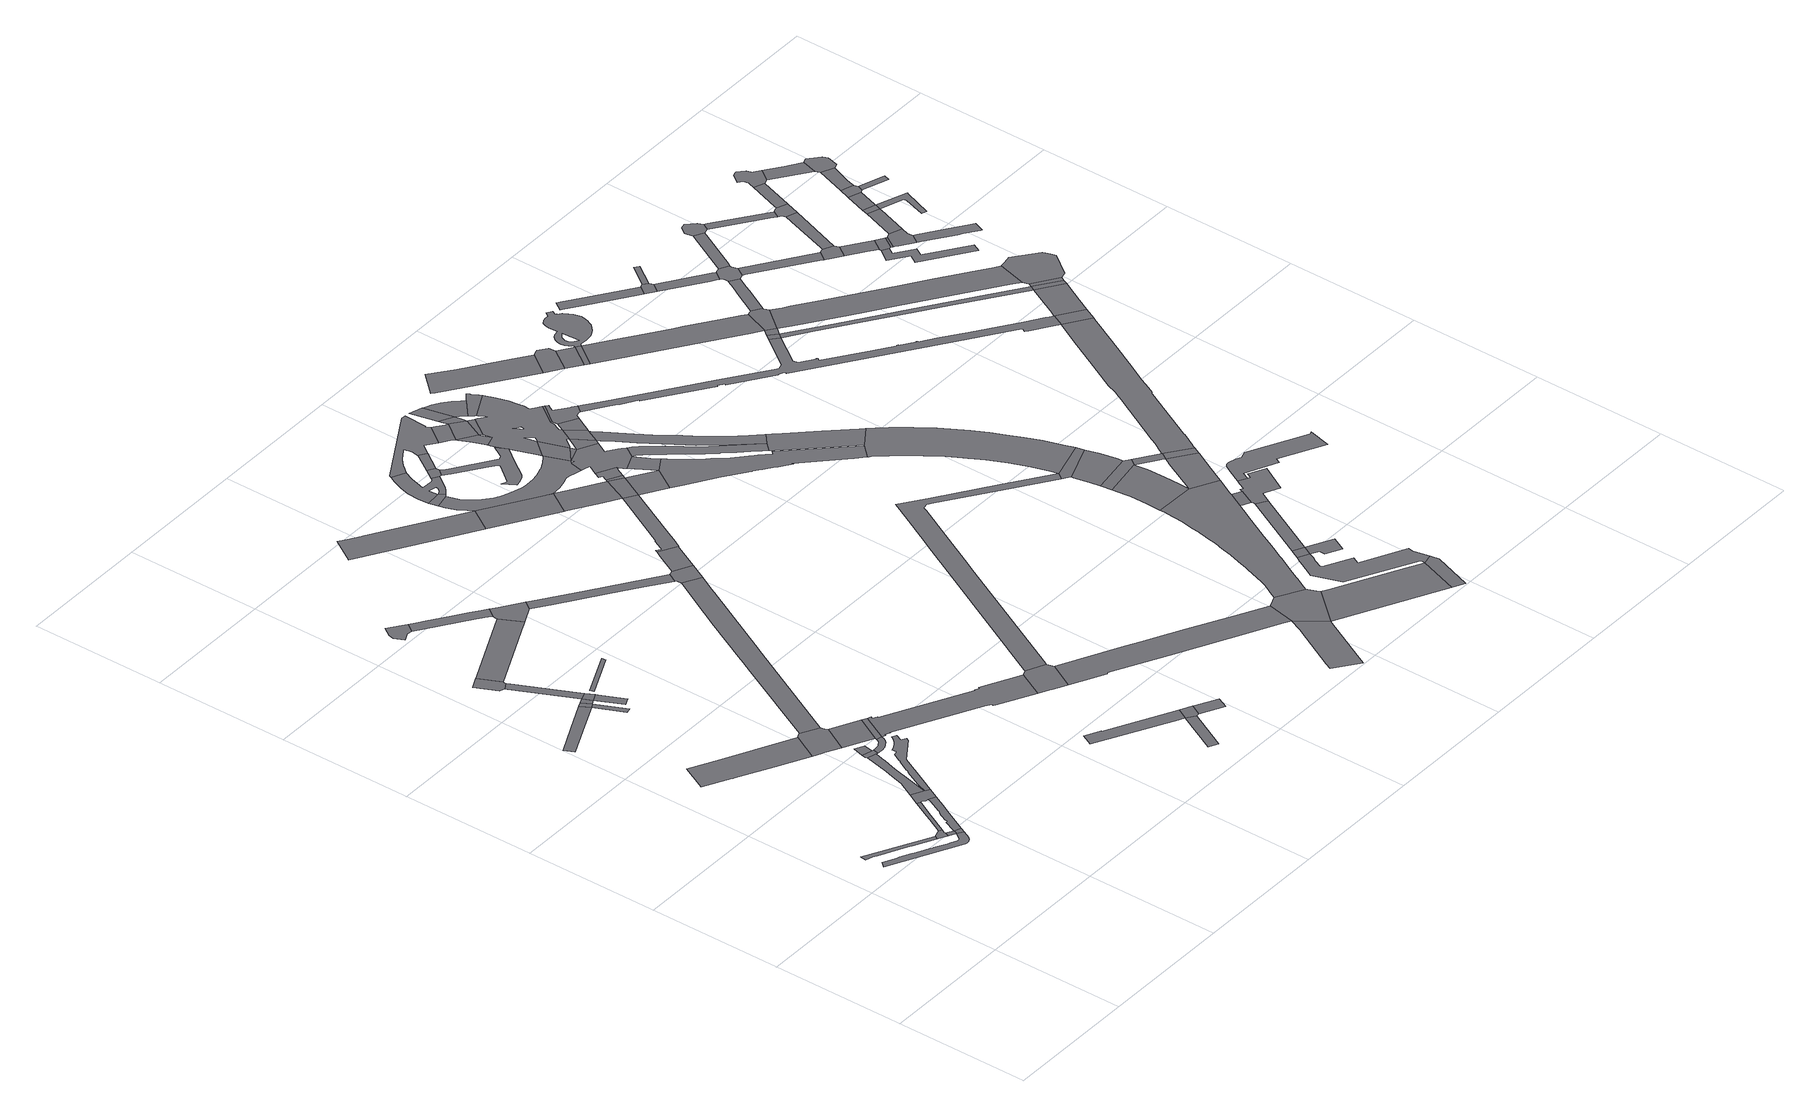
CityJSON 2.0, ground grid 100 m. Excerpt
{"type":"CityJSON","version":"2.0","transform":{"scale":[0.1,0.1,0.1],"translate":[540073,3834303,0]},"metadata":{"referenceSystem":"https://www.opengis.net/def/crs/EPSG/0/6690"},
"CityObjects":{
"road1":{"type":"Road","attributes":{"RoadStructureAttribute.sectionType":"1"},"geometry":[{"type":"MultiSurface","lod":"1","boundaries":[[[0,1,2,3,4,5,6,7]]]}]},
"road2":{"type":"Road","attributes":{"RoadStructureAttribute.sectionType":"1"},"geometry":[{"type":"MultiSurface","lod":"1","boundaries":[[[8,9,10,11,12,13,14,15,16,17,18,19,20,21,22,23,24,25,26,27,28,29,30,31,32,33,34,35,36,37,38,39,40,41]]]}]},
"road3":{"type":"Road","geometry":[{"type":"MultiSurface","lod":"1","boundaries":[[[42,7,6,43,44,45,46,47,48]]]}]},
"road4":{"type":"Road","attributes":{"RoadStructureAttribute.sectionType":"1"},"geometry":[{"type":"MultiSurface","lod":"1","boundaries":[[[49,46,45,41,50]]]}]},
"road5":{"type":"Road","geometry":[{"type":"MultiSurface","lod":"1","boundaries":[[[50,41,40,51]]]}]},
"road6":{"type":"Road","geometry":[{"type":"MultiSurface","lod":"1","boundaries":[[[52,53,54,55,42,48,56,57,58,59,60,61]]]}]},
"road7":{"type":"Road","attributes":{"RoadStructureAttribute.sectionType":"1"},"geometry":[{"type":"MultiSurface","lod":"1","boundaries":[[[62,63,64,65,66,67,68,69,70,71,72,73,74,75,76,77,78,79,80,81,82,50,51,83,84,85]]]}]},
"road8":{"type":"Road","attributes":{"RoadStructureAttribute.sectionType":"1"},"geometry":[{"type":"MultiSurface","lod":"1","boundaries":[[[86,87,88,89,90,91]]]}]},
"road9":{"type":"Road","attributes":{"function":"3","RoadStructureAttribute.sectionType":"1"},"geometry":[{"type":"MultiSurface","lod":"1","boundaries":[[[92,93,94,95,96,97,98,99,100,101,102,103,104]]]}]},
"road10":{"type":"Road","geometry":[{"type":"MultiSurface","lod":"1","boundaries":[[[105,52,61,106,107,108,109,62,85,110,111,112]]]}]},
"road11":{"type":"Road","geometry":[{"type":"MultiSurface","lod":"1","boundaries":[[[113,114,115,116,117,118,119]]]}]},
"road12":{"type":"Road","geometry":[{"type":"MultiSurface","lod":"1","boundaries":[[[120,86,91,121]]]}]},
"road13":{"type":"Road","attributes":{"RoadStructureAttribute.sectionType":"1"},"geometry":[{"type":"MultiSurface","lod":"1","boundaries":[[[122,123,124,125,105,112,126,127,128,129,130,131]]]}]},
"road14":{"type":"Road","attributes":{"RoadStructureAttribute.sectionType":"1"},"geometry":[{"type":"MultiSurface","lod":"1","boundaries":[[[132,133,121,91]]]}]},
"road15":{"type":"Road","attributes":{"RoadStructureAttribute.sectionType":"1"},"geometry":[{"type":"MultiSurface","lod":"1","boundaries":[[[134,120,121,135]]]}]},
"road16":{"type":"Road","geometry":[{"type":"MultiSurface","lod":"1","boundaries":[[[136,137,117,116,138,134,139]]]}]},
"road17":{"type":"Road","geometry":[{"type":"MultiSurface","lod":"1","boundaries":[[[139,134,135,140]]]}]},
"road18":{"type":"Road","geometry":[{"type":"MultiSurface","lod":"1","boundaries":[[[141,142,143,144,140,135]]]}]},
"road19":{"type":"Road","geometry":[{"type":"MultiSurface","lod":"1","boundaries":[[[145,146,122,131,147,148,149]]]}]},
"road20":{"type":"Road","geometry":[{"type":"MultiSurface","lod":"1","boundaries":[[[150,151,152,104,103,153,154,155,156,157,158,159]]]}]},
"road21":{"type":"Road","attributes":{"RoadStructureAttribute.sectionType":"1"},"geometry":[{"type":"MultiSurface","lod":"1","boundaries":[[[160,161,162,163,164,165,166,167,168,169,170,171,172,173,174,175,176,177,178,179,180,181,182,183,184,185,186,187,188,189,190,191,192,111,110]]]}]},
"road22":{"type":"Road","attributes":{"RoadStructureAttribute.sectionType":"1"},"geometry":[{"type":"MultiSurface","lod":"1","boundaries":[[[193,194,145,149]]]}]},
"road23":{"type":"Road","geometry":[{"type":"MultiSurface","lod":"1","boundaries":[[[195,196,197,198,199,200,201,202,148,147,203,204,205,206,207,208,209,210,211]]]}]},
"road24":{"type":"Road","attributes":{"function":"3","RoadStructureAttribute.sectionType":"1"},"geometry":[{"type":"MultiSurface","lod":"1","boundaries":[[[156,155,212,213,214]]]}]},
"road25":{"type":"Road","geometry":[{"type":"MultiSurface","lod":"1","boundaries":[[[215,216,217,218,219,220,221,222]]]}]},
"road26":{"type":"Road","attributes":{"RoadStructureAttribute.sectionType":"1"},"geometry":[{"type":"MultiSurface","lod":"1","boundaries":[[[223,224,225,226]]]}]},
"road27":{"type":"Road","attributes":{"RoadStructureAttribute.sectionType":"1"},"geometry":[{"type":"MultiSurface","lod":"1","boundaries":[[[227,228,113,119,229,230,231,232]]]}]},
"road28":{"type":"Road","geometry":[{"type":"MultiSurface","lod":"1","boundaries":[[[214,213,195,211,233]]]}]},
"road29":{"type":"Road","attributes":{"RoadStructureAttribute.sectionType":"1"},"geometry":[{"type":"MultiSurface","lod":"1","boundaries":[[[234,235,236,237,238,239,240,222,221,241,242,243,244,245,246,247]]]}]},
"road30":{"type":"Road","geometry":[{"type":"MultiSurface","lod":"1","boundaries":[[[248,249,250,247,246,227,232,251,252]]]}]},
"road31":{"type":"Road","attributes":{"function":"3","RoadStructureAttribute.sectionType":"7"},"geometry":[{"type":"MultiSurface","lod":"1","boundaries":[[[253,254,255,256,257,258,259,260,261,262,263,264,265,266,267,268,269,270,271,272,233,211]]]}]},
"road32":{"type":"Road","attributes":{"RoadStructureAttribute.sectionType":"1"},"geometry":[{"type":"MultiSurface","lod":"1","boundaries":[[[273,274,275,276,277,278,279,280,281,150,159,282,283,284,285,286]]]}]},
"road33":{"type":"Road","geometry":[{"type":"MultiSurface","lod":"1","boundaries":[[[287,288,289,290,291,292,293]]]}]},
"road34":{"type":"Road","geometry":[{"type":"MultiSurface","lod":"1","boundaries":[[[292,294,295,296]]]}]},
"road35":{"type":"Road","attributes":{"RoadStructureAttribute.sectionType":"1"},"geometry":[{"type":"MultiSurface","lod":"1","boundaries":[[[297,298,252,251,299,300,301,302,303]]]}]},
"road36":{"type":"Road","attributes":{"function":"1","RoadStructureAttribute.sectionType":"7"},"geometry":[{"type":"MultiSurface","lod":"1","boundaries":[[[304,305,306,307,308,309,310,311]]]}]},
"road37":{"type":"Road","geometry":[{"type":"MultiSurface","lod":"1","boundaries":[[[312,263,262,313,314,315,316,317,318]]]}]},
"road38":{"type":"Road","geometry":[{"type":"MultiSurface","lod":"1","boundaries":[[[293,292,296,319,320]]]}]},
"road39":{"type":"Road","geometry":[{"type":"MultiSurface","lod":"1","boundaries":[[[321,322,323,320,319]]]}]},
"road40":{"type":"Road","geometry":[{"type":"MultiSurface","lod":"1","boundaries":[[[324,303,302,325,326,273,286,327]]]}]},
"road41":{"type":"Road","attributes":{"RoadStructureAttribute.sectionType":"1"},"geometry":[{"type":"MultiSurface","lod":"1","boundaries":[[[328,329,330,324,327,331,332,333,334]]]}]},
"road42":{"type":"Road","geometry":[{"type":"MultiSurface","lod":"1","boundaries":[[[335,336,337,338,339,340]]]}]},
"road43":{"type":"Road","geometry":[{"type":"MultiSurface","lod":"1","boundaries":[[[341,342,311,310,343,344,345,346,347,348,349]]]}]},
"road44":{"type":"Road","attributes":{"function":"1","RoadStructureAttribute.sectionType":"7"},"geometry":[{"type":"MultiSurface","lod":"1","boundaries":[[[340,350,351,352,353,354,355,356,357,358,359,360,361,362,363,364,365,366,336,335],[367,368,369,370,371,372,335]]]}]},
"road45":{"type":"Road","attributes":{"function":"3","RoadStructureAttribute.sectionType":"1"},"geometry":[{"type":"MultiSurface","lod":"1","boundaries":[[[373,374,375,376,377,317,316,378,379,380,381,382,383,384,385]]]}]},
"road46":{"type":"Road","attributes":{"RoadStructureAttribute.sectionType":"7"},"geometry":[{"type":"MultiSurface","lod":"1","boundaries":[[[386,387,388,389,390,391,392,393,394,395,396,397,398,399,400,401,402,403,404,405,406,328,334]]]}]},
"road47":{"type":"Road","geometry":[{"type":"MultiSurface","lod":"1","boundaries":[[[407,354,353,408,409,410]]]}]},
"road48":{"type":"Road","attributes":{"function":"1","RoadStructureAttribute.sectionType":"7"},"geometry":[{"type":"MultiSurface","lod":"1","boundaries":[[[411,412,413,414,415,416,417,418,419,420,421,422,423,424,425,426,427,428,429,430,431,339,338,432,433,434,341,349,435,345,436,437,438,439,440,441,442,443,444,445,446,447,448,449,450,451]]]}]},
"road49":{"type":"Road","attributes":{"RoadStructureAttribute.sectionType":"1"},"geometry":[{"type":"MultiSurface","lod":"1","boundaries":[[[452,453,407,410,454]]]}]},
"road50":{"type":"Road","attributes":{"function":"1","RoadStructureAttribute.sectionType":"7"},"geometry":[{"type":"MultiSurface","lod":"1","boundaries":[[[455,456,345,344,457,458,459,460,395,461]]]}]},
"road51":{"type":"Road","attributes":{"RoadStructureAttribute.sectionType":"1"},"geometry":[{"type":"MultiSurface","lod":"1","boundaries":[[[462,463,464,465,466,467,468,409,408,469,470,471,472,473,474,475,476,477,478,479,480,481,482,483]]]}]},
"road52":{"type":"Road","geometry":[{"type":"MultiSurface","lod":"1","boundaries":[[[484,485,362,361,486,487,488,489,490,491,492,493,494,495,496,497,452,454,498,499,500,501,502,503]]]}]},
"road53":{"type":"Road","geometry":[{"type":"MultiSurface","lod":"1","boundaries":[[[461,395,394,504]]]}]},
"road54":{"type":"Road","attributes":{"function":"1"},"geometry":[{"type":"MultiSurface","lod":"1","boundaries":[[[384,505,506,507,508,509,510,511,512]]]}]},
"road55":{"type":"Road","attributes":{"RoadStructureAttribute.sectionType":"7"},"geometry":[{"type":"MultiSurface","lod":"1","boundaries":[[[513,461,504,514]]]}]},
"road56":{"type":"Road","attributes":{"RoadStructureAttribute.sectionType":"1"},"geometry":[{"type":"MultiSurface","lod":"1","boundaries":[[[515,516,517,518,519,520,521,522,513,514]]]}]},
"road57":{"type":"Road","geometry":[{"type":"MultiSurface","lod":"1","boundaries":[[[523,524,504,394,525,526,527]]]}]},
"road58":{"type":"Road","attributes":{"function":"1"},"geometry":[{"type":"MultiSurface","lod":"1","boundaries":[[[528,529,530,531,500,499,532,533,534,535]]]}]},
"road59":{"type":"Road","attributes":{"function":"1","RoadStructureAttribute.sectionType":"7"},"geometry":[{"type":"MultiSurface","lod":"1","boundaries":[[[534,536,537,538,539,540,541,542,543,544,545,546]]]}]},
"road60":{"type":"Road","attributes":{"RoadStructureAttribute.sectionType":"1"},"geometry":[{"type":"MultiSurface","lod":"1","boundaries":[[[547,548,549,550,551,552,553,554,312,318,555,556,557,558,559,560,561,562,563,564,565]]]}]},
"road61":{"type":"Road","geometry":[{"type":"MultiSurface","lod":"1","boundaries":[[[535,534,546,566]]]}]},
"road62":{"type":"Road","geometry":[{"type":"MultiSurface","lod":"1","boundaries":[[[567,451,450,568]]]}]},
"road63":{"type":"Road","attributes":{"function":"1","RoadStructureAttribute.sectionType":"7"},"geometry":[{"type":"MultiSurface","lod":"1","boundaries":[[[568,450,569]]]}]},
"road64":{"type":"Road","geometry":[{"type":"MultiSurface","lod":"1","boundaries":[[[569,450,570,571,572,448,447,573,574,575,518,517,576,577,578,579,580,581,582,583,584,585,586]]]}]},
"road65":{"type":"Road","geometry":[{"type":"MultiSurface","lod":"1","boundaries":[[[566,546,587,588,589]]]}]},
"road66":{"type":"Road","attributes":{"function":"1","RoadStructureAttribute.sectionType":"7"},"geometry":[{"type":"MultiSurface","lod":"1","boundaries":[[[590,591,592,535,566,593,594]]]}]},
"road67":{"type":"Road","attributes":{"function":"1","RoadStructureAttribute.sectionType":"7"},"geometry":[{"type":"MultiSurface","lod":"1","boundaries":[[[595,596,597,579,578,598,527,599]]]}]},
"road68":{"type":"Road","geometry":[{"type":"MultiSurface","lod":"1","boundaries":[[[600,590,594,601]]]}]},
"road69":{"type":"Road","attributes":{"RoadStructureAttribute.sectionType":"1"},"geometry":[{"type":"MultiSurface","lod":"1","boundaries":[[[602,603,604,586,585,605]]]}]},
"road70":{"type":"Road","attributes":{"function":"1","RoadStructureAttribute.sectionType":"7"},"geometry":[{"type":"MultiSurface","lod":"1","boundaries":[[[568,606,607,608,609,610,602,611,612,613,614,615,616,617,618,619,620,621,622,623,624,625,626,627,628,629,589,588,630,631,543,542,632,633,634,483,635,636,637,638,451,567],[639,640,641,642,643,644,645,646],[647,648,649,650,651,652,653,654,655,567]]]}]},
"road71":{"type":"Road","geometry":[{"type":"MultiSurface","lod":"1","boundaries":[[[656,657,385,384,512,658,659,660,661,662]]]}]},
"road72":{"type":"Road","attributes":{"function":"1","RoadStructureAttribute.sectionType":"7"},"geometry":[{"type":"MultiSurface","lod":"1","boundaries":[[[663,664,665,666,667,601,594,668,669,670]]]}]},
"road73":{"type":"Road","geometry":[{"type":"MultiSurface","lod":"1","boundaries":[[[611,602,605,671,672]]]}]},
"road74":{"type":"Road","geometry":[{"type":"MultiSurface","lod":"1","boundaries":[[[673,674,675,676,670,669,677,625,624]]]}]},
"road75":{"type":"Road","attributes":{"RoadStructureAttribute.sectionType":"1"},"geometry":[{"type":"MultiSurface","lod":"1","boundaries":[[[678,679,680,611,672,681,682]]]}]},
"road76":{"type":"Road","attributes":{"function":"1","RoadStructureAttribute.sectionType":"7"},"geometry":[{"type":"MultiSurface","lod":"1","boundaries":[[[683,684,685,686,687,688,689,690,691,580,579,692,693,694,695,696,697,698,699,700,701,702,703,704,705]]]}]},
"road77":{"type":"Road","geometry":[{"type":"MultiSurface","lod":"1","boundaries":[[[706,707,708,709,710,711,712,713,714,715,716,717,718,719,720,599,527,526,721,722,723,724,725,726,727,728,729,730,731,732,733,734,735,736,737,738]]]}]},
"road78":{"type":"Road","geometry":[{"type":"MultiSurface","lod":"1","boundaries":[[[617,616,739,740]]]}]},
"road79":{"type":"Road","geometry":[{"type":"MultiSurface","lod":"1","boundaries":[[[741,742,743,744,745,746,740,739,747,679,678,682,748,749,750,751]]]}]},
"road80":{"type":"Road","attributes":{"function":"1","RoadStructureAttribute.sectionType":"7"},"geometry":[{"type":"MultiSurface","lod":"1","boundaries":[[[752,753,754,755,756,757,758,759,760,761,671,605,762,763,764,765,766,767,768,705,769]]]}]},
"road81":{"type":"Road","attributes":{"function":"3","RoadStructureAttribute.sectionType":"1"},"geometry":[{"type":"MultiSurface","lod":"1","boundaries":[[[770,771,772,658,512,773,774,775,776]]]}]},
"road82":{"type":"Road","attributes":{"RoadStructureAttribute.sectionType":"1"},"geometry":[{"type":"MultiSurface","lod":"1","boundaries":[[[777,778,779,780,781,782,783,784]]]}]},
"road83":{"type":"Road","geometry":[{"type":"MultiSurface","lod":"1","boundaries":[[[785,786,787,788,789]]]}]},
"road84":{"type":"Road","geometry":[{"type":"MultiSurface","lod":"1","boundaries":[[[790,791,792,793,794,795,796,797,798,799,800,801,802,803,804,805,806,807,808,656,662,809,810,811,812,813,814,815,816,817,818,819,820,821,822,823,824,825]]]}]},
"road85":{"type":"Road","geometry":[{"type":"MultiSurface","lod":"1","boundaries":[[[826,827,828,829,769,705,704,830,831,832,833,834]]]}]},
"road86":{"type":"Road","attributes":{"RoadStructureAttribute.sectionType":"1"},"geometry":[{"type":"MultiSurface","lod":"1","boundaries":[[[787,835,836,837,838,839,840,841,776,842,843,844,845,846,847,848,849,850,788]]]}]},
"road87":{"type":"Road","geometry":[{"type":"MultiSurface","lod":"1","boundaries":[[[851,852,853,854,855,789,788]]]}]},
"road88":{"type":"Road","geometry":[{"type":"MultiSurface","lod":"1","boundaries":[[[842,776,775,856,857]]]}]},
"road89":{"type":"Road","geometry":[{"type":"MultiSurface","lod":"1","boundaries":[[[858,859,860,784,783,861,862,863,864]]]}]},
"road90":{"type":"Road","attributes":{"RoadStructureAttribute.sectionType":"1"},"geometry":[{"type":"MultiSurface","lod":"1","boundaries":[[[865,785,789,866]]]}]},
"road91":{"type":"Road","attributes":{"function":"1","RoadStructureAttribute.sectionType":"7"},"geometry":[{"type":"MultiSurface","lod":"1","boundaries":[[[867,868,869,870,871,872,873,874,875,876,877,834,833,738,737,878,879,880,881,882,883,884,885,886,887,888,889,890,891,892,565,893]]]}]},
"road92":{"type":"Road","attributes":{"RoadStructureAttribute.sectionType":"1"},"geometry":[{"type":"MultiSurface","lod":"1","boundaries":[[[894,895,862,861,896,897,898]]]}]},
"road93":{"type":"Road","attributes":{"function":"1","RoadStructureAttribute.sectionType":"7"},"geometry":[{"type":"MultiSurface","lod":"1","boundaries":[[[899,900,901,902,903,904,905,906,907,790,825]]]}]},
"road94":{"type":"Road","geometry":[{"type":"MultiSurface","lod":"1","boundaries":[[[898,897,908,909]]]}]},
"road95":{"type":"Road","geometry":[{"type":"MultiSurface","lod":"1","boundaries":[[[893,565,564,910,911,912]]]}]},
"road96":{"type":"Road","geometry":[{"type":"MultiSurface","lod":"1","boundaries":[[[913,914,904,903,915]]]}]},
"road97":{"type":"Road","geometry":[{"type":"MultiSurface","lod":"1","boundaries":[[[916,917,912,911,918,919,914,913]]]}]},
"road98":{"type":"Road","geometry":[{"type":"MultiSurface","lod":"1","boundaries":[[[822,821,920,921,922]]]}]},
"road99":{"type":"Road","geometry":[{"type":"MultiSurface","lod":"1","boundaries":[[[923,924,925,926,927,928,929,930,931,932,933,934,935,936,937,938,939,940,941,942,943,944,945,946,947,948,949,950,898,909,951,952,953,954,955,956,957,958,959,960,961,962,963],[964,965,966,967,968,969,970,971,972,973,974,975,976]]]}]},
"road100":{"type":"Road","geometry":[{"type":"MultiSurface","lod":"1","boundaries":[[[977,978,979,980,922,921,981,865,866,982,983,984,985,986,987,988]]]}]},
"road101":{"type":"Road","attributes":{"RoadStructureAttribute.sectionType":"1"},"geometry":[{"type":"MultiSurface","lod":"1","boundaries":[[[989,990,991,992,993,825,824,994,995,996,997]]]}]},
"road102":{"type":"Road","attributes":{"RoadStructureAttribute.sectionType":"1"},"geometry":[{"type":"MultiSurface","lod":"1","boundaries":[[[998,999,915,903,1000,1001,989,1002]]]}]},
"road103":{"type":"Road","attributes":{"RoadStructureAttribute.sectionType":"1"},"geometry":[{"type":"MultiSurface","lod":"1","boundaries":[[[1003,1004,1005,1006,1007,1008,1009,1010,909,908,1011,1012,1013,1014,1015,1016]]]}]},
"road104":{"type":"Road","geometry":[{"type":"MultiSurface","lod":"1","boundaries":[[[1002,989,997,1017]]]}]},
"road105":{"type":"Road","geometry":[{"type":"MultiSurface","lod":"1","boundaries":[[[1018,1019,1020,1021,1022,1023,1024,1025,751,750,1026,1027,1028,1029,1030,1031,1032,1033,1034,1035,1036,1037,1038,1039,1040,1041,1042,1043,1044,1045,1046,1047,1048,1049,1050,1051,1052,1053,1054,1055,1056,1057,1058,1059,1060,1061,1062,1063,1064,1065,1066,1067,1068,1069,1070,1071,1072,1073,1074,1075,1076,1077,1078,1079,1080]]]}]},
"road106":{"type":"Road","attributes":{"RoadStructureAttribute.sectionType":"1"},"geometry":[{"type":"MultiSurface","lod":"1","boundaries":[[[1081,1082,1083,1084,1085,1086,1087,1088,977,988,1089,1090,1091,1092,1093]]]}]},
"road107":{"type":"Road","attributes":{"RoadStructureAttribute.sectionType":"1"},"geometry":[{"type":"MultiSurface","lod":"1","boundaries":[[[1094,1095,1096,1097,1098,1099,1100,1101,1102,1103]]]}]},
"road108":{"type":"Road","geometry":[{"type":"MultiSurface","lod":"1","boundaries":[[[1104,1080,1079,1105]]]}]},
"road109":{"type":"Road","attributes":{"RoadStructureAttribute.sectionType":"1"},"geometry":[{"type":"MultiSurface","lod":"1","boundaries":[[[1015,1104,1105,1106,1107,1108,1109]]]}]},
"road110":{"type":"Road","geometry":[{"type":"MultiSurface","lod":"1","boundaries":[[[1110,1111,1016,1015,1109,1112,1113,1114]]]}]},
"road111":{"type":"Road","geometry":[{"type":"MultiSurface","lod":"1","boundaries":[[[1115,1103,1102,1116,1117,1118,1119]]]}]},
"road112":{"type":"Road","geometry":[{"type":"MultiSurface","lod":"1","boundaries":[[[1120,1121,1122,1115,1119]]]}]},
"road113":{"type":"Road","geometry":[{"type":"MultiSurface","lod":"1","boundaries":[[[1051,1123,1124,1125,1126,1127,1128,1129,1130,1131,1132,1133,1134,1002,1017,1135,1136,1137,1138,1139,1140,1141,1142,1143,1144,1145,1146,1147,1148,1149,1150]]]}]},
"road114":{"type":"Road","attributes":{"RoadStructureAttribute.sectionType":"1"},"geometry":[{"type":"MultiSurface","lod":"1","boundaries":[[[1151,1117,1116,1152,1153,1154,1155]]]}]},
"road115":{"type":"Road","attributes":{"RoadStructureAttribute.sectionType":"1"},"geometry":[{"type":"MultiSurface","lod":"1","boundaries":[[[1156,1157,1158,1159,1160,1110,1114,1161,1162,1163,1164,1165,1166]]]}]},
"road116":{"type":"Road","geometry":[{"type":"MultiSurface","lod":"1","boundaries":[[[1167,1155,1154,1168,1169,1156,1166,1170,1171,1172,1173,1174,1175,1176]]]}]},
"road117":{"type":"Road","attributes":{"RoadStructureAttribute.sectionType":"1"},"geometry":[{"type":"MultiSurface","lod":"1","boundaries":[[[1177,1178,1179,1180,1181,1105,1079,1182,1183,1184,1185,1186,1187,1188,1189]]]}]},
"road118":{"type":"Road","attributes":{"RoadStructureAttribute.sectionType":"1"},"geometry":[{"type":"MultiSurface","lod":"1","boundaries":[[[1190,1191,1192,1193,1194,1195,1196,1197,1198,1199,1112,1109,1200,1201,1202,1203,1204,1205,1206,1207,1208]]]}]},
"road119":{"type":"Road","attributes":{"RoadStructureAttribute.sectionType":"1"},"geometry":[{"type":"MultiSurface","lod":"1","boundaries":[[[1209,1210,1211,1167,1176,1212,1213,1214]]]}]},
"road120":{"type":"Road","attributes":{"RoadStructureAttribute.sectionType":"1"},"geometry":[{"type":"MultiSurface","lod":"1","boundaries":[[[1172,1171,1215,1216,1217,1218]]]}]},
"road121":{"type":"Road","geometry":[{"type":"MultiSurface","lod":"1","boundaries":[[[1052,1051,1150,1219]]]}]},
"road122":{"type":"Road","geometry":[{"type":"MultiSurface","lod":"1","boundaries":[[[1220,1221,1222,1223,1224,1225,1209,1214,1226,1227,1228,1229,1230]]]}]},
"road123":{"type":"Road","geometry":[{"type":"MultiSurface","lod":"1","boundaries":[[[1231,1232,1218,1217,1233,1234,1235,1236,1237]]]}]},
"road124":{"type":"Road","attributes":{"RoadStructureAttribute.sectionType":"1"},"geometry":[{"type":"MultiSurface","lod":"1","boundaries":[[[1188,1238,1239,1240,1052,1219,1241,1242,1243]]]}]},
"road125":{"type":"Road","attributes":{"RoadStructureAttribute.sectionType":"1"},"geometry":[{"type":"MultiSurface","lod":"1","boundaries":[[[1236,1235,1244,1245,1246,1247]]]}]},
"road126":{"type":"Road","attributes":{"RoadStructureAttribute.sectionType":"1"},"geometry":[{"type":"MultiSurface","lod":"1","boundaries":[[[1248,1249,1228,1227,1250,1251,1252]]]}]},
"road127":{"type":"Road","attributes":{"RoadStructureAttribute.sectionType":"1"},"geometry":[{"type":"MultiSurface","lod":"1","boundaries":[[[1253,1254,1255,1231,1237,1256]]]}]},
"road128":{"type":"Road","geometry":[{"type":"MultiSurface","lod":"1","boundaries":[[[1189,1188,1243,1257]]]}]},
"road129":{"type":"Road","attributes":{"RoadStructureAttribute.sectionType":"1"},"geometry":[{"type":"MultiSurface","lod":"1","boundaries":[[[1258,1259,1189,1257,1260]]]}]},
"road130":{"type":"Road","attributes":{"RoadStructureAttribute.sectionType":"1"},"geometry":[{"type":"MultiSurface","lod":"1","boundaries":[[[1247,1246,1261,1262,1263,1264]]]}]},
"road131":{"type":"Road","attributes":{"RoadStructureAttribute.sectionType":"1"},"geometry":[{"type":"MultiSurface","lod":"1","boundaries":[[[1261,1265,1266,1267,1268,1269,1270,1271,1272,1273,1262]]]}]},
"road132":{"type":"Road","attributes":{"RoadStructureAttribute.sectionType":"1"},"geometry":[{"type":"MultiSurface","lod":"1","boundaries":[[[1264,1263,1274,1275]]]}]},
"road133":{"type":"Road","geometry":[{"type":"MultiSurface","lod":"1","boundaries":[[[1276,1275,1274,1277,1278,1279,1280,1281,1282,1283,1284]]]}]},
"road134":{"type":"Road","geometry":[{"type":"MultiSurface","lod":"1","boundaries":[[[1285,1286,1287,1252,1251,1288,1253,1256,1289]]]}]},
"road135":{"type":"Road","geometry":[{"type":"MultiSurface","lod":"1","boundaries":[[[1290,1291,1292,1208,1207,1293,1258,1260,1294,1295,1296,1297,1298]]]}]},
"road136":{"type":"Road","attributes":{"RoadStructureAttribute.sectionType":"1"},"geometry":[{"type":"MultiSurface","lod":"1","boundaries":[[[1299,1300,1285,1289,1301]]]}]},
"road137":{"type":"Road","attributes":{"RoadStructureAttribute.sectionType":"1"},"geometry":[{"type":"MultiSurface","lod":"1","boundaries":[[[1302,1303,1276,1284,1304,1305]]]}]},
"road138":{"type":"Road","attributes":{"RoadStructureAttribute.sectionType":"1"},"geometry":[{"type":"MultiSurface","lod":"1","boundaries":[[[1306,1307,1308,1309,1280,1279,1310,1311,1312,1313,1314,1315,1316]]]}]},
"road139":{"type":"Road","geometry":[{"type":"MultiSurface","lod":"1","boundaries":[[[1317,1303,1302,1305,1318]]]}]},
"road140":{"type":"Road","geometry":[{"type":"MultiSurface","lod":"1","boundaries":[[[1319,1320,1321,1322,1323,1324,1325,1326,1299,1301,1327,1328,1329,1330,1331]]]}]},
"road141":{"type":"Road","attributes":{"RoadStructureAttribute.sectionType":"1"},"geometry":[{"type":"MultiSurface","lod":"1","boundaries":[[[1332,1333,1334,1317,1318,1335,1336]]]}]},
"road142":{"type":"Road","attributes":{"RoadStructureAttribute.sectionType":"1"},"geometry":[{"type":"MultiSurface","lod":"1","boundaries":[[[1337,1338,1339,1340,1341,1342,1343,1344,1318,1305]]]}]},
"road143":{"type":"Road","geometry":[{"type":"MultiSurface","lod":"1","boundaries":[[[1345,1346,1347,1334,1333,1332,1336,1348,1349,1350]]]}]},
"road144":{"type":"Road","attributes":{"RoadStructureAttribute.sectionType":"1"},"geometry":[{"type":"MultiSurface","lod":"1","boundaries":[[[1351,1352,1353,1328,1327,1354,1355]]]}]},
"road145":{"type":"Road","attributes":{"RoadStructureAttribute.sectionType":"1"},"geometry":[{"type":"MultiSurface","lod":"1","boundaries":[[[1356,1347,1346,1345,1350,1357,1358,1359,1360]]]}]},
"road146":{"type":"Road","geometry":[{"type":"MultiSurface","lod":"1","boundaries":[[[1361,1362,1349,1348]]]}]},
"road147":{"type":"Road","geometry":[{"type":"MultiSurface","lod":"1","boundaries":[[[1363,1355,1354,1356,1360,1364,1365,1366,1367]]]}]}
},
"vertices":[
[267,1294,0],[264,1249,0],[314,1232,0],[343,1218,0],[536,1120,0],[564,1105,0],[722,1024,0],[735,1049,0],
[842,957,0],[818,921,0],[810,912,0],[799,908,0],[786,907,0],[785,908,0],[747,925,0],[722,939,0],[636,985,0],[633,985,0],[628,984,0],[623,985,0],[620,987,0],[616,993,0],[614,996,0],[529,1040,0],[501,1054,0],[421,1097,0],[416,1098,0],[413,1098,0],[408,1098,0],[403,1099,0],[400,1101,0],[396,1104,0],[306,1149,0],[272,1112,0],[788,848,0],[806,844,0],[825,847,0],[841,856,0],[843,857,0],[859,874,0],[886,931,0],[844,961,0],
[794,1067,0],[755,1007,0],[781,995,0],[791,989,0],[802,1021,0],[802,1027,0],[817,1055,0],
[846,998,0],[859,990,0],
[904,968,0],
[946,1361,0],[890,1253,0],[860,1195,0],[858,1190,0],[882,1182,0],[884,1185,0],[895,1206,0],[901,1217,0],[962,1335,0],[970,1348,0],
[1022,1328,0],[1014,1302,0],[983,1232,0],[972,1212,0],[971,1206,0],[971,1201,0],[968,1195,0],[967,1194,0],[959,1185,0],[952,1181,0],[940,1157,0],[937,1151,0],[917,1107,0],[917,1100,0],[916,1094,0],[912,1088,0],[907,1085,0],[901,1085,0],[897,1085,0],[890,1068,0],[870,1019,0],[987,1131,0],[1033,1220,0],[1074,1302,0],
[443,3713,0],[224,3609,0],[8,3506,0],[43,3433,0],[246,3530,0],[484,3643,0],
[762,2538,0],[739,2550,0],[519,2663,0],[336,2756,0],[238,2564,0],[435,2463,0],[439,2459,0],[443,2456,0],[733,2305,0],[799,2271,0],[800,2270,0],[936,2201,0],[1037,2397,0],
[992,1451,0],[977,1351,0],[982,1350,0],[998,1334,0],[1001,1331,0],[1116,1384,0],[1084,1401,0],[1081,1406,0],
[280,4423,0],[188,4379,0],[265,4218,0],[303,4205,0],[354,4239,0],[351,4245,0],[357,4261,0],
[480,3731,0],[519,3664,0],
[1138,1908,0],[1095,1725,0],[1078,1662,0],[1054,1572,0],[1104,1505,0],[1120,1567,0],[1153,1698,0],[1183,1802,0],[1189,1833,0],[1204,1890,0],
[583,3430,0],[623,3440,0],
[521,3750,0],[553,3684,0],
[510,3913,0],[367,4212,0],[311,4188,0],[577,3774,0],
[608,3710,0],
[645,3491,0],[673,3504,0],[700,3517,0],[616,3694,0],
[1139,1953,0],[1131,1923,0],[1218,1887,0],[1229,1928,0],[1216,1933,0],
[1082,2417,0],[1078,2415,0],[1054,2405,0],[999,2168,0],[1016,2160,0],[1120,2106,0],[1227,2298,0],[1218,2320,0],[1208,2344,0],[1210,2347,0],
[1167,1485,0],[1276,1700,0],[1448,1818,0],[1457,1839,0],[1447,1845,0],[1421,1858,0],[1446,1908,0],[1421,1918,0],[1412,1923,0],[1400,1902,0],[1380,1880,0],[1355,1860,0],[1320,1842,0],[1304,1835,0],[1305,1803,0],[1294,1796,0],[1272,1793,0],[1242,1737,0],[1242,1733,0],[1242,1728,0],[1240,1723,0],[1237,1718,0],[1232,1716,0],[1188,1634,0],[1188,1630,0],[1188,1626,0],[1187,1620,0],[1184,1616,0],[1181,1613,0],[1177,1611,0],[1174,1607,0],[1112,1483,0],[1102,1460,0],
[1229,2002,0],[1160,2035,0],
[1333,1986,0],[1326,1968,0],[1314,1954,0],[1297,1943,0],[1284,1936,0],[1276,1933,0],[1257,1929,0],[1244,1927,0],[1236,1885,0],[1268,1885,0],[1290,1892,0],[1296,1893,0],[1319,1903,0],[1342,1920,0],[1356,1934,0],[1368,1959,0],[1375,1975,0],
[1155,2089,0],[1334,1996,0],[1435,2191,0],
[441,5146,0],[349,5210,0],[304,5144,0],[297,5107,0],[332,5035,0],[390,5063,0],[429,5058,0],[474,5123,0],
[623,3765,0],[633,3735,0],[946,3885,0],[944,3913,0],
[871,4706,0],[301,4433,0],[760,4454,0],[872,4508,0],[923,4532,0],[949,4544,0],
[1476,2170,0],
[896,4829,0],[864,4852,0],[816,4886,0],[718,4954,0],[572,5056,0],[533,5082,0],[519,5092,0],[488,5017,0],[786,4809,0],[819,4786,0],[845,4767,0],[850,4764,0],[874,4746,0],[923,4810,0],
[1101,4687,0],[988,4765,0],[957,4786,0],[1079,4607,0],[1124,4671,0],
[1399,1963,0],[1407,1978,0],[1441,1960,0],[1443,1963,0],[2053,1648,0],[2052,1643,0],[2082,1627,0],[2075,1614,0],[2091,1606,0],[2354,1468,0],[2455,1660,0],[2453,1662,0],[2174,1807,0],[2167,1793,0],[2137,1808,0],[2133,1803,0],[1525,2121,0],[1527,2125,0],[1492,2144,0],[1499,2158,0],
[1897,4002,0],[1812,3843,0],[1733,3693,0],[1722,3672,0],[1688,3610,0],[1676,3587,0],[1481,3202,0],[1463,3167,0],[1414,3072,0],[1614,3134,0],[1635,3174,0],[1945,3773,0],[1966,3813,0],[2028,3933,0],
[2281,890,0],[2283,895,0],[2173,952,0],[2129,866,0],[2684,576,0],[2724,556,0],[2767,639,0],
[2567,250,0],[2634,215,0],[2787,510,0],
[1454,4442,0],[1161,4645,0],[1201,4522,0],[1512,4307,0],[1714,4167,0],[1885,4049,0],[1922,4119,0],
[1180,5850,0],[1051,5930,0],[1041,5936,0],[960,5987,0],[900,6024,0],[791,5848,0],[1591,5352,0],[1700,5526,0],
[2497,1679,0],[2431,1427,0],[2446,1420,0],[2494,1395,0],[2548,1367,0],[2648,1561,0],[2634,1614,0],
[2812,512,0],[2854,594,0],
[2978,424,0],[3021,507,0],[2871,586,0],
[1959,4126,0],[1893,4044,0],[1896,4004,0],[2092,4057,0],
[2066,4331,0],[2042,4285,0],[2001,4207,0],[2134,4138,0],[2189,4245,0],[2193,4252,0],[2196,4256,0],
[1697,5821,0],[1586,5811,0],[1587,5796,0],[1599,5744,0],[1709,5769,0],[1726,5782,0],
[1700,5528,0],[1703,5524,0],[1930,5142,0],[2048,5069,0],[2155,5242,0],[2153,5242,0],[2119,5263,0],[2110,5269,0],[2020,5326,0],
[1747,5798,0],[1764,5813,0],[1792,5841,0],[1856,5931,0],[1807,5963,0],[1796,5946,0],[1786,5941,0],[1776,5938,0],[1693,5945,0],[1708,6005,0],[1727,6058,0],[1756,6125,0],[1656,6172,0],[1631,6124,0],[1602,6046,0],[1585,5976,0],[1579,5896,0],[1691,5882,0],[1692,5890,0],[1734,5883,0],[1749,5875,0],[1749,5863,0],[1729,5840,0],
[3785,976,0],[3484,1132,0],[3304,1226,0],[3192,1283,0],[3099,1333,0],[2625,1328,0],[2793,1242,0],[2807,1246,0],[3194,1049,0],[3575,853,0],[3918,678,0],[3967,652,0],[4010,858,0],
[2199,4260,0],[2204,4267,0],[2213,4284,0],[2214,4286,0],[2215,4288,0],[2218,4294,0],[2224,4307,0],[2295,4444,0],[2478,4801,0],[2387,4858,0],[2370,4824,0],[2154,4405,0],[2148,4407,0],[2114,4340,0],[2107,4325,0],[2106,4323,0],[2097,4329,0],[2089,4334,0],[2077,4343,0],[2073,4346,0],[2072,4343,0],
[1857,6039,0],[1871,5932,0],[1910,5977,0],[1910,6004,0],
[2427,5532,0],[2375,5494,0],[2313,5466,0],[2309,5465,0],[2246,5445,0],[2191,5435,0],[2175,5435,0],[2126,5434,0],[2088,5436,0],[2053,5446,0],[1980,5468,0],[1923,5492,0],[1908,5500,0],[1885,5512,0],[1845,5546,0],[1827,5565,0],[1804,5589,0],[1800,5594,0],[1769,5631,0],[1738,5680,0],[1713,5753,0],[1611,5694,0],[1639,5627,0],[1677,5567,0],[2110,5270,0],[2188,5242,0],[2230,5245,0],[2254,5251,0],[2290,5259,0],[2297,5261,0],[2330,5274,0],[2334,5276,0],[2336,5277,0],[2338,5278,0],[2378,5270,0],[2405,5265,0],[2461,5252,0],[2484,5350,0],[2501,5366,0],[2502,5366,0],[2436,5543,0],
[1948,6182,0],[1936,6160,0],[2006,6142,0],
[2469,5046,0],[2241,5189,0],[2068,5056,0],[2272,4929,0],[2371,4868,0],[2382,4862,0],[2471,5045,0],
[2319,5841,0],[2270,5761,0],[2265,5751,0],[2240,5740,0],[2225,5748,0],[1958,5932,0],[1928,5957,0],[1924,5890,0],[2145,5737,0],[2143,5732,0],[2178,5707,0],[2185,5700,0],[2181,5685,0],[2078,5555,0],[2063,5555,0],[2032,5568,0],[2088,5483,0],[2125,5489,0],[2165,5505,0],[2190,5525,0],[2274,5646,0],[2359,5761,0],
[2202,6506,0],[1667,6189,0],[1782,6158,0],[1808,6191,0],[1849,6230,0],[1855,6236,0],[1927,6283,0],[1936,6289,0],[1937,6290,0],[1944,6292,0],[1950,6270,0],[1955,6255,0],[1955,6232,0],[1953,6205,0],[2056,6215,0],[2138,6158,0],[2238,6298,0],[2222,6330,0],[2224,6330,0],[2233,6503,0],
[2570,4982,0],
[3924,553,0],[3915,534,0],[3738,192,0],[3713,142,0],[3889,9,0],[3931,91,0],[4108,433,0],[4117,448,0],
[2479,5060,0],[2582,5007,0],
[2602,5045,0],[2613,5066,0],[2625,5090,0],[2493,5161,0],[2470,5117,0],[2496,5101,0],[2499,5099,0],[2485,5072,0],
[2744,4871,0],[2571,4981,0],[2482,4798,0],[2660,4686,0],[2767,4856,0],
[2319,6241,0],[2303,6252,0],[2267,6278,0],[2255,6286,0],[2203,6113,0],[2227,6097,0],[2230,6089,0],[2335,6230,0],
[2237,6075,0],[2258,6025,0],[2260,6020,0],[2291,5946,0],[2296,5931,0],[2310,5894,0],[2311,5892,0],[2395,5919,0],[2370,5977,0],[2368,5984,0],[2360,6004,0],
[3985,3026,0],[3600,3291,0],[3405,3427,0],[3340,3299,0],[3206,3044,0],[3175,2988,0],[3014,2678,0],[2503,1690,0],[2638,1622,0],[3149,2610,0],[3178,2665,0],[3340,2976,0],[3474,3235,0],[3487,3262,0],[3526,3270,0],[3566,3243,0],[3950,2976,0],[4273,2753,0],[4307,2803,0],
[2436,6160,0],
[2538,5667,0],[2609,5456,0],
[2625,5412,0],
[2512,5343,0],[2508,5345,0],[2506,5346,0],[2487,5245,0],[2501,5241,0],[2530,5231,0],[2631,5080,0],[2644,5052,0],[2657,5033,0],[2781,5086,0],[2833,5169,0],[2809,5188,0],[2790,5203,0],[2730,5245,0],[2713,5255,0],[2758,5340,0],[2626,5411,0],
[2364,6001,0],[2382,5989,0],[2480,6129,0],
[2320,6301,0],[2328,6262,0],[2332,6246,0],[2431,6187,0],[2421,6243,0],
[2837,4979,0],[2794,5061,0],[2791,5066,0],[2741,4898,0],[2873,4923,0],
[2271,6499,0],[2369,6468,0],
[2682,5517,0],[2649,5456,0],[2626,5412,0],[2775,5372,0],
[2615,5462,0],[2640,5494,0],[2656,5516,0],[2667,5532,0],[2669,5536,0],[2734,5615,0],[2720,5634,0],[2723,5640,0],[2748,5695,0],[2752,5713,0],[2756,5727,0],[2854,5869,0],[2816,5895,0],[2782,5919,0],[2783,5966,0],[2776,6010,0],[2767,6075,0],[2743,6160,0],[2715,6245,0],[2519,6141,0],[2523,6132,0],[2547,6091,0],[2552,6079,0],[2496,6118,0],[2386,5966,0],[2387,5963,0],[2317,5873,0],[2329,5841,0],[2355,5772,0],[2362,5752,0],[2369,5733,0],[2422,5583,0],[2432,5555,0],[2596,5841,0],[2594,5826,0],[2593,5823,0],[2591,5816,0],[2580,5832,0],[2579,5834,0],[2549,5873,0],[2573,5856,0],[2520,5726,0],[2515,5753,0],[2517,5750,0],[2522,5743,0],[2556,5697,0],[2555,5696,0],[2548,5683,0],[2543,5674,0],[2541,5671,0],
[4098,891,0],[4065,879,0],[4330,694,0],[4318,720,0],[4293,777,0],[4292,780,0],[4290,785,0],
[2581,6316,0],[2541,6363,0],[2486,6408,0],[2433,6440,0],[2369,6467,0],[2465,6202,0],[2479,6186,0],[2602,6291,0],
[2826,5469,0],[2830,5476,0],
[2703,6266,0],[2678,6312,0],[2674,6320,0],[2660,6337,0],[2509,6152,0],
[2897,5605,0],[2766,5675,0],[2735,5617,0],[2892,5593,0],[2898,5604,0],
[3248,4673,0],[3179,4745,0],[3167,4757,0],[3091,4852,0],[3065,4890,0],[3000,4983,0],[2926,5075,0],[2894,5112,0],[2861,5144,0],[2814,5064,0],[2837,5041,0],[2857,5022,0],[2933,4922,0],[3001,4841,0],[3004,4838,0],[3090,4729,0],[3151,4660,0],[3156,4655,0],[3224,4578,0],[3287,4511,0],[3338,4457,0],[3365,4428,0],[3422,4485,0],
[3409,4362,0],[3383,4389,0],[3371,4402,0],[3359,4388,0],[3356,4384,0],[3285,4452,0],[3251,4485,0],[3245,4491,0],[3156,4572,0],[3101,4632,0],[3072,4667,0],[3053,4691,0],[2972,4783,0],[2903,4875,0],[2894,4890,0],[2731,4641,0],[2957,4498,0],[3124,4378,0],[3127,4375,0],[3128,4375,0],[3161,4352,0],[3184,4334,0],[3238,4293,0],[3266,4273,0],[3350,4212,0],[3348,4216,0],[3347,4219,0],[3345,4226,0],[3380,4195,0],[3489,4086,0],[3635,3942,0],[3698,3884,0],[3782,3974,0],
[2762,5723,0],[2868,5859,0],
[2965,5714,0],[2958,5719,0],[2857,5792,0],[2874,5818,0],[2890,5844,0],[2875,5854,0],[2763,5706,0],[2914,5634,0],[2947,5639,0],[2959,5640,0],[2996,5691,0],
[3490,4552,0],[3418,4627,0],[3322,4736,0],[3229,4858,0],[3155,4965,0],[3074,5071,0],[2980,5225,0],[2872,5396,0],[2866,5407,0],[2831,5462,0],[2780,5364,0],[2792,5346,0],[2817,5306,0],[2916,5147,0],[3048,4944,0],[3126,4829,0],[3258,4668,0],[3492,4549,0],
[4865,415,0],[4617,545,0],[4382,666,0],[4183,417,0],[4765,115,0],[4879,56,0],[4984,354,0],
[3141,6332,0],[2838,6545,0],[2769,6597,0],[2670,6675,0],[2527,6523,0],[2549,6502,0],[3144,6086,0],[3261,6248,0],
[4564,1105,0],[4556,1090,0],[4529,1040,0],[4609,998,0],[4643,1065,0],
[4393,2045,0],[4392,2005,0],[4390,1980,0],[4381,1863,0],[4366,1763,0],[4359,1715,0],[4357,1702,0],[4344,1638,0],[4338,1607,0],[4326,1545,0],[4308,1475,0],[4305,1462,0],[4288,1394,0],[4253,1276,0],[4252,1273,0],[4234,1214,0],[4181,1058,0],[4163,1018,0],[4115,925,0],[4318,839,0],[4346,895,0],[4354,911,0],[4382,965,0],[4436,1070,0],[4461,1117,0],[4469,1133,0],[4514,1222,0],[4525,1243,0],[4578,1347,0],[4689,1563,0],[4696,1577,0],[4745,1670,0],[4806,1788,0],[4814,1806,0],[4882,1937,0],[4688,2038,0],
[3908,4109,0],[3742,4283,0],[3567,4469,0],[3522,4518,0],[3378,4414,0],[3393,4398,0],[3653,4122,0],[3787,3979,0],[3936,4080,0],
[4521,1024,0],[4505,1001,0],[4490,967,0],[4431,853,0],[4500,642,0],[4982,389,0],[4987,379,0],[5060,375,0],[5036,497,0],[5041,530,0],[4719,694,0],[4746,747,0],[4553,852,0],[4540,862,0],[4572,925,0],[4590,958,0],
[4669,966,0],[4665,920,0],[4778,862,0],[4832,970,0],[4663,1056,0],
[4968,10,0],[5073,307,0],
[3307,6264,0],[3305,6263,0],[3291,6258,0],[3265,6002,0],[3379,6167,0],[3373,6215,0],[3373,6216,0],
[4818,1602,0],[4898,1558,0],
[4569,2969,0],[4526,3101,0],[4479,3218,0],[4431,3325,0],[4385,3427,0],[4329,3534,0],[4217,3721,0],[4131,3845,0],[4037,3966,0],[3993,4016,0],[3978,4033,0],[3706,3876,0],[3718,3866,0],[3794,3779,0],[3885,3667,0],[3930,3606,0],[3943,3588,0],[4009,3489,0],[4047,3421,0],[4081,3359,0],[4083,3355,0],[4137,3260,0],[4201,3126,0],[4257,2984,0],[4296,2852,0],[4304,2817,0],[4594,2886,0],
[3480,6096,0],[3396,6154,0],[3282,5991,0],[3372,5928,0],[3486,6092,0],
[4693,2123,0],[4694,2243,0],[4688,2378,0],[4678,2468,0],[4677,2474,0],[4380,2423,0],[4390,2317,0],[4394,2283,0],[4395,2150,0],
[3406,5904,0],[3520,6068,0],
[4325,2718,0],[4328,2715,0],[4611,2827,0],
[4667,2555,0],[4367,2507,0],[4712,2524,0],
[4661,2605,0],[4637,2725,0],[4332,2697,0],[4356,2575,0],
[4765,1659,0],[4815,1632,0],[4874,1750,0],
[3770,6260,0],[3759,6315,0],[3744,6345,0],[3723,6375,0],[3698,6397,0],[3696,6400,0],[3688,6407,0],[3704,6438,0],[3666,6464,0],[3645,6429,0],[3620,6431,0],[3593,6426,0],[3566,6408,0],[3551,6378,0],[3546,6351,0],[3552,6283,0],[3514,6275,0],[3490,6263,0],[3470,6237,0],[3460,6210,0],[3457,6190,0],[3455,6180,0],[3461,6155,0],[3471,6138,0],[3475,6132,0],[3476,6130,0],[3486,6115,0],[3496,6108,0],[3534,6083,0],[3589,6079,0],[3644,6084,0],[3674,6099,0],[3678,6102,0],[3694,6111,0],[3701,6115,0],[3718,6132,0],[3738,6155,0],[3753,6185,0],[3758,6197,0],[3767,6223,0],[3768,6225,0],[3555,6205,0],[3556,6184,0],[3557,6181,0],[3557,6171,0],[3557,6168,0],[3561,6116,0],[3531,6133,0],[3520,6149,0],[3512,6161,0],[3511,6163,0],[3506,6184,0],[3518,6218,0],[3552,6246,0],
[4945,1841,0],[4931,1813,0],[4906,1765,0],[4886,1775,0],[4823,1622,0],[4939,1636,0],[4958,1626,0],[5054,1577,0],[5166,1778,0],[5043,1837,0],[5026,1799,0],[5006,1809,0],
[4851,2354,0],[4837,2328,0],[4824,2304,0],[4739,2138,0],[4709,2079,0],[4947,2061,0],[5017,2197,0],[5025,2213,0],[5032,2226,0],
[4857,2424,0],[4855,2426,0],[4819,2377,0],[4829,2370,0],[4882,2407,0],
[4407,5453,0],[4307,5523,0],[4085,5677,0],[4073,5685,0],[4024,5719,0],[3977,5751,0],[3801,5874,0],[3724,5927,0],[3608,5763,0],[3637,5744,0],[3971,5512,0],[4292,5289,0],[4372,5234,0],[4447,5425,0],
[5059,2280,0],
[4238,5055,0],[4212,5019,0],[4145,4923,0],[4117,4916,0],[4106,4914,0],[4096,4921,0],[3748,5163,0],[3149,5579,0],[3093,5546,0],[3150,5507,0],[3178,5488,0],[3289,5415,0],[3284,5409,0],[3714,5108,0],[3720,5116,0],[3763,5086,0],[3758,5078,0],[4049,4875,0],[4054,4882,0],[4064,4875,0],[4080,4864,0],[4096,4853,0],[4090,4844,0],[4095,4842,0],[4195,4771,0],[4590,4497,0],[4943,4251,0],[5088,4151,0],[5365,3960,0],[5399,3935,0],[5385,3907,0],[5405,3892,0],[5529,3808,0],[5585,3768,0],[5633,3859,0],[5606,3877,0],[5585,3891,0],[5464,3974,0],[5405,4014,0],[5126,4205,0],[5122,4208,0],[5124,4211,0],[4983,4309,0],[4878,4382,0],[4880,4386,0],[4872,4391,0],[4870,4388,0],[4769,4458,0],[4772,4461,0],[4763,4467,0],[4760,4464,0],[4630,4554,0],[4329,4764,0],[4339,4778,0],[4342,4783,0],[4336,4788,0],[4332,4784,0],[4249,4843,0],[4231,4856,0],[4229,4868,0],[4224,4894,0],[4373,5105,0],[4309,5156,0],
[5633,1783,0],[5216,1993,0],[5162,1978,0],[5129,1995,0],[5069,2010,0],[5044,2007,0],[5026,1992,0],[4999,1944,0],[5033,1867,0],[5268,1753,0],[5286,1792,0],[5610,1625,0],[5652,1790,0],
[4230,6172,0],[3963,6357,0],[3815,6459,0],[3790,6476,0],[3744,6410,0],[3770,6392,0],[3879,6317,0],[4184,6106,0],[4212,6087,0],[4258,6153,0],
[4337,5190,0],[4399,5140,0],
[4404,5146,0],[4405,5148,0],[4436,5185,0],[4437,5187,0],
[4485,5436,0],[4474,5433,0],[4562,5347,0],[4550,5384,0],[4554,5391,0],
[4284,6159,0],[4284,6037,0],[4330,6103,0],[4319,6135,0],[4319,6136,0],
[4429,6292,0],[4412,6303,0],[4395,6315,0],
[5475,3555,0],[5358,3330,0],[5250,3122,0],[5224,3051,0],[5200,3005,0],[5182,2970,0],[4963,2551,0],[4940,2508,0],[4899,2438,0],[4897,2434,0],[4897,2433,0],[4884,2411,0],[5070,2302,0],[5071,2304,0],[5135,2417,0],[5131,2420,0],[5133,2426,0],[5351,2846,0],[5360,2863,0],[5365,2860,0],[5392,2910,0],[5432,2994,0],[5522,3168,0],[5604,3327,0],[5722,3554,0],[5750,3608,0],[5753,3614,0],[5769,3645,0],
[4655,5879,0],[4577,5835,0],[4610,5813,0],[4629,5799,0],[4676,5864,0],
[4648,5743,0],[4644,5735,0],[4613,5678,0],[4586,5626,0],[4578,5611,0],[4638,5551,0],[4684,5641,0],[4690,5651,0],[4706,5682,0],[4716,5700,0],[4716,5701,0],
[4715,5873,0],[4645,5787,0],[4651,5748,0],[4719,5702,0],[4754,5711,0],[4795,5779,0],[4791,5782,0],[4787,5795,0],[4780,5822,0],[4787,5837,0],
[5780,4180,0],[5543,4346,0],[5131,4629,0],[4715,4915,0],[4566,5021,0],[4389,5094,0],[4551,4983,0],[4917,4732,0],[5109,4597,0],[5312,4454,0],[5760,4141,0],[5773,4133,0],[5792,4171,0],
[5813,4480,0],[5676,4575,0],[5469,4720,0],[5274,4853,0],[5114,4963,0],[5012,5034,0],[4949,5077,0],[4863,5137,0],[4681,5263,0],[4636,5294,0],[4438,5186,0],[4520,5128,0],[4832,4908,0],[4917,4850,0],[5098,4723,0],[5563,4401,0],[5723,4291,0],[5792,4242,0],[5848,4456,0],
[4897,6219,0],[4885,6197,0],[4726,5893,0],[4796,5855,0],[4956,6160,0],[4968,6181,0],
[4772,5700,0],[5182,5415,0],[5207,5397,0],[5253,5463,0],
[5815,3735,0],
[4958,6338,0],[4919,6329,0],[4886,6279,0],[4889,6259,0],[4894,6233,0],[4895,6228,0],[5000,6188,0],[5006,6189,0],[5037,6241,0],[5034,6243,0],[5020,6281,0],
[5290,5474,0],[5279,5471,0],[5231,5381,0],[5235,5378,0],[5318,5320,0],[5375,5405,0],[5365,5440,0],
[5718,4027,0],[5647,3887,0],[5646,3885,0],[5865,3834,0],[5938,3973,0],[5955,4006,0],
[5445,5231,0],[5481,5205,0],[5509,5185,0],[5569,5272,0],
[5402,5980,0],[5059,6225,0],[5349,5945,0],[5390,5916,0],[5420,5966,0],
[5423,5872,0],[5402,5809,0],[5297,5496,0],[5504,5844,0],
[5973,4043,0],
[5805,4195,0],[5793,4173,0],[5987,4071,0],
[5508,5167,0],[5560,5140,0],[5573,5141,0],[5632,5228,0],
[5444,5076,0],[5580,4977,0],[5540,4916,0],[5894,4674,0],[5924,4732,0],[5637,4929,0],[5625,4937,0],[5665,4998,0],[5528,5091,0],
[5587,5131,0],[5642,5222,0],
[5680,5234,0],[5596,5124,0],[5619,5108,0],[5717,5039,0],[5763,5106,0],[5756,5145,0],[5760,5158,0],[5770,5188,0],[5775,5201,0],
[5461,5978,0],[5449,5975,0],[5433,5970,0],[5413,5899,0],[5540,5951,0],
[5949,4472,0],[5929,4469,0],[5880,4461,0],[5793,4242,0],[6036,4085,0],[6153,4243,0],[6141,4284,0],[6132,4316,0],[6125,4338,0],
[5547,6232,0],[5468,6000,0],[5625,6200,0],
[5822,5460,0],[5764,5479,0],[5854,5432,0],[5859,5447,0],
[6082,4884,0],[5991,4947,0],[5787,5089,0],[5776,5096,0],[5730,5031,0],[5741,5023,0],[5944,4881,0],[5975,4860,0],[6073,4794,0],[6080,4789,0],[6111,4865,0],
[5779,5525,0],[5874,5493,0],
[5609,6421,0],[5597,6418,0],[5572,6412,0],[5526,6347,0],[5542,6335,0],[5557,6324,0],[5566,6287,0],[5561,6273,0],[5662,6212,0],[5721,6299,0],[5678,6330,0],[5670,6335,0],[5657,6376,0],
[5869,5672,0],[5868,5672,0],[5834,5684,0],[5880,5511,0],[5927,5652,0],
[6030,5388,0],[6038,5366,0],[5982,5205,0],[6001,5199,0],[6019,5193,0],[6101,5409,0],[6102,5411,0],[6100,5412,0],
[5888,5756,0],[5886,5757,0],[5861,5765,0],[5950,5665,0],[5966,5707,0],[5954,5733,0],
[5872,6194,0],[5848,6211,0],[5767,6267,0],[5924,6025,0],[5954,6138,0],
[5937,5988,0],[5968,5775,0],[5980,5812,0],[5988,5835,0],[6031,5946,0],
[6144,5595,0],[6159,5638,0],
[5992,6150,0],[6048,5952,0],[6070,5959,0],[6089,6043,0],[6076,6081,0]
]}
